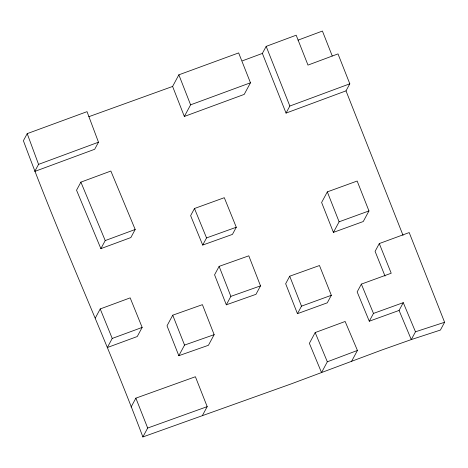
<?xml version="1.0" encoding="UTF-8"?>
<svg xmlns="http://www.w3.org/2000/svg" width="468" height="468" viewBox="0 0 468 468"><rect width="100%" height="100%" fill="white"/><g stroke="black" fill="none" stroke-linecap="round" stroke-linejoin="round"><path stroke-width="0.7" d="M98.485 142.208L38.563 164.367L34.755 171.434L94.682 149.274L98.485 142.208L87.036 111.659L27.208 133.637L23.4 140.71C60.29 240.616 105.335 337.276 142.88 436.948L291.494 383.783L381.636 350.076L411.284 339.581L440.406 330.063L444.6 322.271L409.202 232.567L379.285 243.565L375.09 251.357L385.029 276.079M80.888 182.14L76.541 190.207L100.877 248.637L130.847 237.557L135.188 229.49L110.857 171.042L80.888 182.14L105.224 240.57L100.877 248.637M172.604 86.445L178.858 74.827L238.651 52.913L250.468 82.783L244.208 94.401L184.339 116.462L172.604 86.445L88.815 116.707M184.339 116.462L190.599 104.838L250.468 82.783M95.308 318.047L100.21 308.944L130.168 297.864L142.155 327.425L137.253 336.527L107.33 347.537L112.226 338.44L142.155 327.425M262.373 53.422L266.169 46.373L296.18 35.205L307.985 65.093L338.007 53.902L349.807 83.807L346.01 90.856L286.047 113.086L262.373 53.422L242.389 60.828M194.477 208.506L190.628 215.654L202.697 245.062L232.438 234.398L236.287 227.249L224.301 197.695L194.477 208.506L206.546 237.914L202.697 245.062M172.739 315.192L167.017 325.81L178.829 355.698L208.43 345.285L214.151 334.661L202.41 304.656L172.739 315.192L184.544 345.074L178.829 355.698M286.047 113.086L289.844 106.037L349.807 83.807M131.081 407.055L135.872 398.151L195.396 376.74L207.195 406.639L202.398 415.549M219.123 266.368L214.572 274.815L226.319 304.814L255.967 294.325L260.512 285.878L248.8 255.82L219.123 266.368L230.87 296.367L226.319 304.814M142.88 436.948L147.677 428.045L207.195 406.639M327.319 191.88L321.615 202.474L333.409 232.391L363.25 221.528L368.959 210.933L357.154 181.034L327.319 191.88L339.113 221.797L333.409 232.391M289.715 276.214L285.661 283.737L297.443 313.671L327.284 302.819L331.338 295.296L319.469 265.526L289.715 276.214L301.497 306.148L297.443 313.671M315.175 332.561L309.377 343.331L321.534 372.563L327.331 361.793L357.441 350.444L345.138 321.481L315.175 332.561L327.331 361.793M379.285 243.565L391.213 273.23L361.355 284.117L357.16 291.909L369.281 321.212L399.075 310.442L403.27 302.65L415.479 331.794L411.284 339.581L399.075 310.442M369.281 321.212L373.476 313.42L403.27 302.65M351.644 361.208L357.441 350.444M298.017 40.154L322.417 31.052L332.245 55.973M105.224 240.57L135.188 229.49M339.113 221.797L368.959 210.933M301.497 306.148L331.338 295.296M206.546 237.914L236.287 227.249M230.87 296.367L260.512 285.878M184.544 345.074L214.151 334.661M415.479 331.794L444.6 322.271M361.355 284.117L373.476 313.42M100.21 308.944L112.226 338.44M289.844 106.037L266.169 46.373M346.01 90.856L403.042 235.381M135.872 398.151L147.677 428.045M178.858 74.827L190.599 104.838M27.208 133.637L38.563 164.367"/></g></svg>
